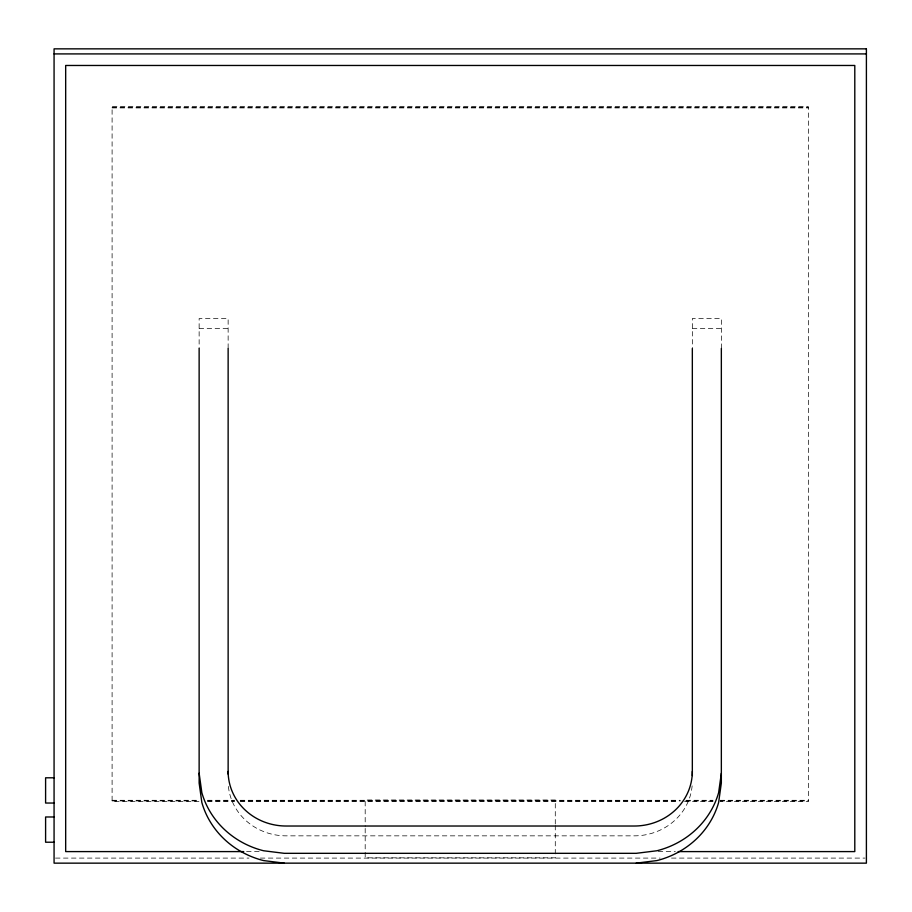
<?xml version="1.0" encoding="UTF-8"?>
<svg xmlns="http://www.w3.org/2000/svg" width="912" height="912" viewBox="0 0 912 912"><rect width="100%" height="100%" fill="white"/><g stroke="black" fill="none" stroke-linecap="round" stroke-linejoin="round"><path stroke-width="0.68" stroke-dasharray="4.56 3.42" d="M112.096 107.285L808.374 107.285M112.096 107.924L808.374 107.924M199.135 328.377L228.137 328.377M692.333 328.377L721.346 328.377M112.096 800.291L198.953 800.291M207.491 800.291L234.555 800.291M240.244 800.291L680.227 800.291M685.927 800.291L712.979 800.291M720.092 800.291L808.374 800.291M112.096 800.918L198.953 800.918M207.491 800.918L234.555 800.918M240.244 800.918L680.227 800.918M685.927 800.918L712.979 800.918M720.092 800.918L808.374 800.918M198.953 801.557L112.096 801.557L112.096 106.658L808.374 106.658L808.374 801.557L720.092 801.557M207.491 801.557L234.555 801.557M240.244 801.557L678.802 801.557M684.502 801.557L712.979 801.557M246.571 851.591L260.821 851.591M658.225 851.591L675.325 851.591M55.495 858.089L248.976 858.089M260.353 858.089L660.117 858.089M671.494 858.089L864.975 858.089M721.346 348.395L721.346 318.55L692.333 318.55L692.333 348.316M555.283 824.003L555.283 800.029L365.188 800.029L365.188 826.819M555.283 825.417L555.283 857.839L365.188 857.839L365.188 828.233M228.137 348.316L228.137 318.55L199.135 318.55L199.135 348.395M228.399 786.44A58.026 54.595 0 0 0 286.163 835.848L634.307 835.848A58.026 54.595 0 0 0 692.185 785.141"/><path stroke-width="1.37" d="M721.346 773.216L718.622 792.688A87.29 82.126 0 0 1 656.902 850.759L636.211 853.324L284.259 853.324L263.579 850.759A87.29 82.126 0 0 1 201.848 792.688L199.135 773.216M636.211 863.151L656.902 860.586A87.29 82.126 0 0 0 718.622 802.514L721.346 783.043L721.346 348.395M54.07 53.911L866.4 53.911M54.07 777.799L45.6 777.799L45.6 803.039L54.07 803.039M54.07 816.981L45.6 816.981L45.6 842.221L54.07 842.221M243.732 851.591L65.675 851.591L65.675 65.47L854.795 65.47L854.795 851.591L678.175 851.591M284.259 863.151L263.579 860.586A87.29 82.126 0 0 1 201.848 802.514L199.135 783.043L199.135 348.395M692.333 348.464L692.333 775.565M228.137 348.464L228.137 774.14M228.137 771.427A58.026 54.595 0 0 0 286.163 826.021L634.307 826.021A58.026 54.595 0 0 0 692.333 771.427M866.4 48.849L54.07 48.849L54.07 863.151L866.4 863.151L866.4 48.849"/></g></svg>
